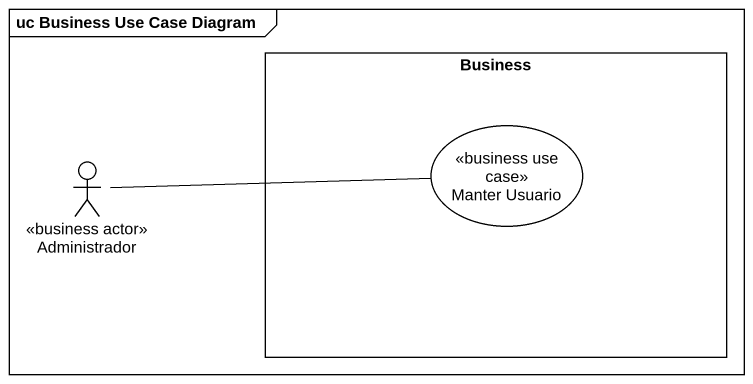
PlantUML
@startuml
mainframe uc Business Use Case Diagram
rectangle Business {
  usecase "Manter Usuario" as Manter_Usuario <<business use case>>
}
actor Administrador <<business actor>>
Administrador -right- Manter_Usuario
@enduml
